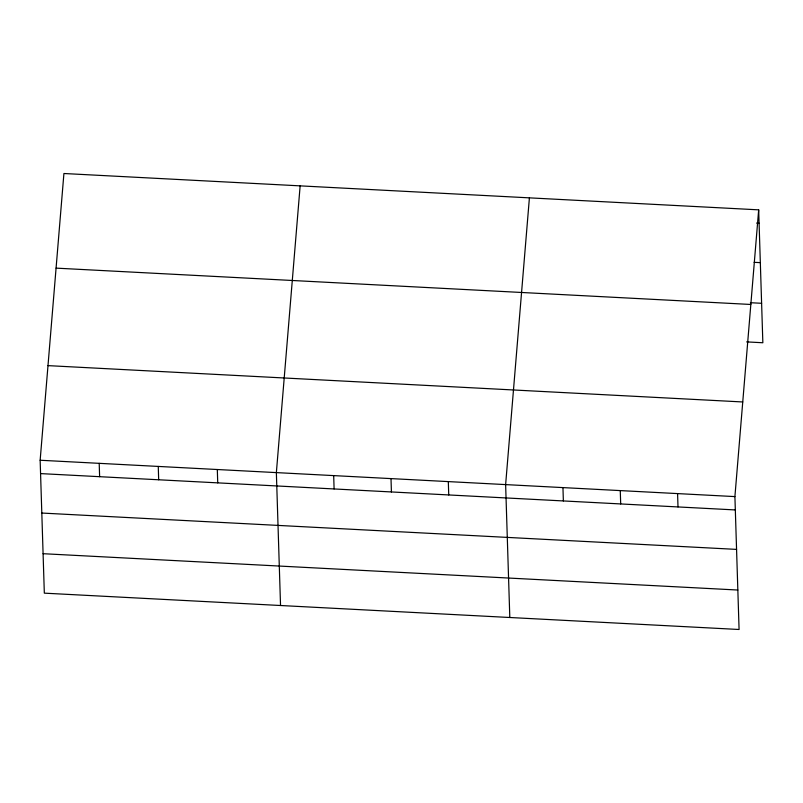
<?xml version="1.0" encoding="UTF-8"?>
<svg xmlns="http://www.w3.org/2000/svg" width="803" height="803" viewBox="0 0 803 803"><rect width="100%" height="100%" fill="white"/><g stroke="black" fill="none" stroke-linecap="round" stroke-linejoin="round"><path stroke-width="1.2" d="M758.674 209.844L734.906 496.595L739.081 629.492L44.326 593.156L40.15 460.249L63.919 173.508L758.674 209.844L762.85 342.751L746.649 341.897M300.141 185.864L276.362 472.606L280.538 605.512M529.408 197.859L505.629 484.6L509.805 617.497M756.597 223.063L759.096 223.194M754.107 262.32L760.331 262.641M750.393 302.711L761.605 303.293M56.08 268.132L750.825 304.467M47.999 365.626L742.745 401.962M40.15 460.249L734.906 496.595M40.572 473.599L735.317 509.935M41.806 513.047L736.562 549.393M43.091 553.699L737.837 590.034M677.581 493.594L678.003 506.934M620.267 490.593L620.689 503.943M562.953 487.602L563.365 500.942M448.315 481.599L448.736 494.949M391.001 478.598L391.422 491.948M333.687 475.607L334.098 488.947M217.312 469.514L217.733 482.864M158.261 466.433L158.673 479.772M99.201 463.341L99.622 476.681"/></g></svg>
